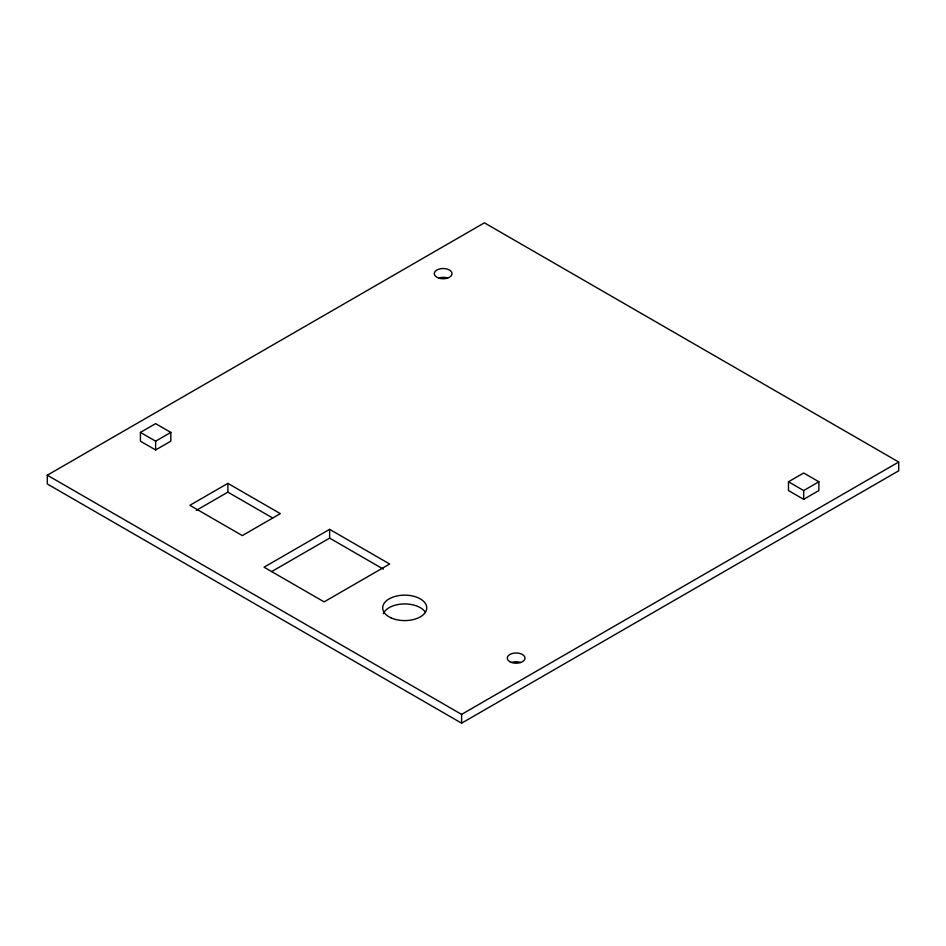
<?xml version="1.0" encoding="UTF-8"?>
<svg xmlns="http://www.w3.org/2000/svg" width="946" height="946" viewBox="0 0 946 946"><rect width="100%" height="100%" fill="white"/><g stroke="black" fill="none" stroke-linecap="round" stroke-linejoin="round"><path stroke-width="1.42" d="M47.3 475.199L484.399 222.83L898.7 462.026L898.7 470.801L461.601 723.17L47.3 483.974L47.3 475.199L461.601 714.384L898.7 462.026M140.422 432.405L155.629 423.631L170.824 432.405L170.824 441.179L155.629 449.953L140.422 441.179L140.422 432.405L155.629 441.179L170.824 432.405M227.868 483.359L189.862 505.306L242.318 535.59L280.323 513.643L227.868 483.359L227.868 492.133L272.649 517.982M196.2 510.426L227.868 492.133M329.622 529.346L264.052 567.198L324.111 601.869L389.669 564.017L329.622 529.346L329.622 538.12L271.62 571.609M788.479 481.774L803.674 473L818.881 481.774L818.881 490.56L803.674 499.334L788.479 490.56L788.479 481.774L803.674 490.56L818.881 481.774M329.622 538.12L383.284 569.102M803.674 490.56L803.674 499.334M461.601 714.384L461.601 723.17M155.629 441.179L155.629 449.953M383.284 613.706A22.042 12.724 0 0 1 403.15 603.962A22.042 12.724 0 0 1 425.215 611.979M511.703 662.448A8.869 5.12 0 0 1 520.572 662.448M438.731 278.077A8.869 5.12 0 0 0 452.034 273.631A8.869 5.12 0 0 0 438.731 269.196A8.869 5.12 0 0 0 438.731 278.077A8.869 5.12 0 0 1 447.6 277.982M391.029 617.844A22.042 12.724 0 0 0 426.516 609.744A22.042 12.724 0 0 0 396.622 596.039A22.042 12.724 0 0 0 391.029 617.844M509.87 661.715A8.869 5.12 0 0 0 524.711 659.421A8.869 5.12 0 0 0 513.844 653.154A8.869 5.12 0 0 0 509.87 661.715"/></g></svg>
